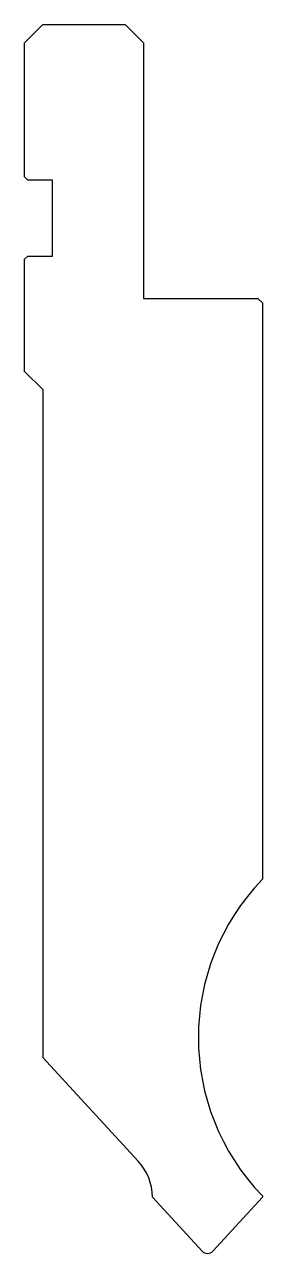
# Model space of a CAD drawing. Header units: metres. Extents: x 29 to 55, y -54 to 80.
import ezdxf

# ---------------------------------------------------------------- set-up
doc = ezdxf.new("R2010")
doc.units = ezdxf.units.M

msp = doc.modelspace()

# ---------------------------------------------------------------- linework, layer by layer
for p, q in [((30.545159, 80.407062), (28.545159, 78.407062)), ((30.545159, 80.407062), (39.545159, 80.407062)), ((41.545159, 78.407062), (39.545159, 80.407062)), ((28.545159, 63.707062), (28.545159, 78.407062)), ((41.545159, 78.407062), (41.545159, 50.407062)), ((28.545159, 63.707062), (28.845159, 63.407062)), ((28.845159, 63.407062), (31.545159, 63.407062)), ((31.545159, 63.407062), (31.545159, 55.007062)), ((28.845159, 55.007062), (28.545159, 54.707062)), ((28.545159, 42.407062), (28.545159, 54.707062)), ((31.545159, 55.007062), (28.845159, 55.007062)), ((41.545159, 50.407062), (54.045159, 50.407062)), ((54.545159, 49.907062), (54.045159, 50.407062)), ((54.545159, 49.907062), (54.545159, -13.243586)), ((28.545159, 42.407062), (30.545159, 40.407062)), ((30.545159, 40.407062), (30.545159, -32.772963)), ((54.545159, 24.756414), (54.545159, -9.942299)), ((30.545159, -32.772963), (40.968823, -44.148397)), ((42.543875, -48.077836), (47.955337, -53.98341)), ((49.13498, -53.98341), (54.545159, -48.079237)), ((54.545159, -47.942289), (54.545159, -48.079237))]:
    msp.add_line(p, q)
for centre, radius, start, end in [((72.545159, -30.592938), 25, 136.05448, 223.94552), ((36.545159, -48.201938), 6, 1.185171, 42.5), ((48.545159, -53.442938), 0.8, 222.5, 317.5)]:
    msp.add_arc(centre, radius, start, end)

doc.saveas('drawing.dxf')
